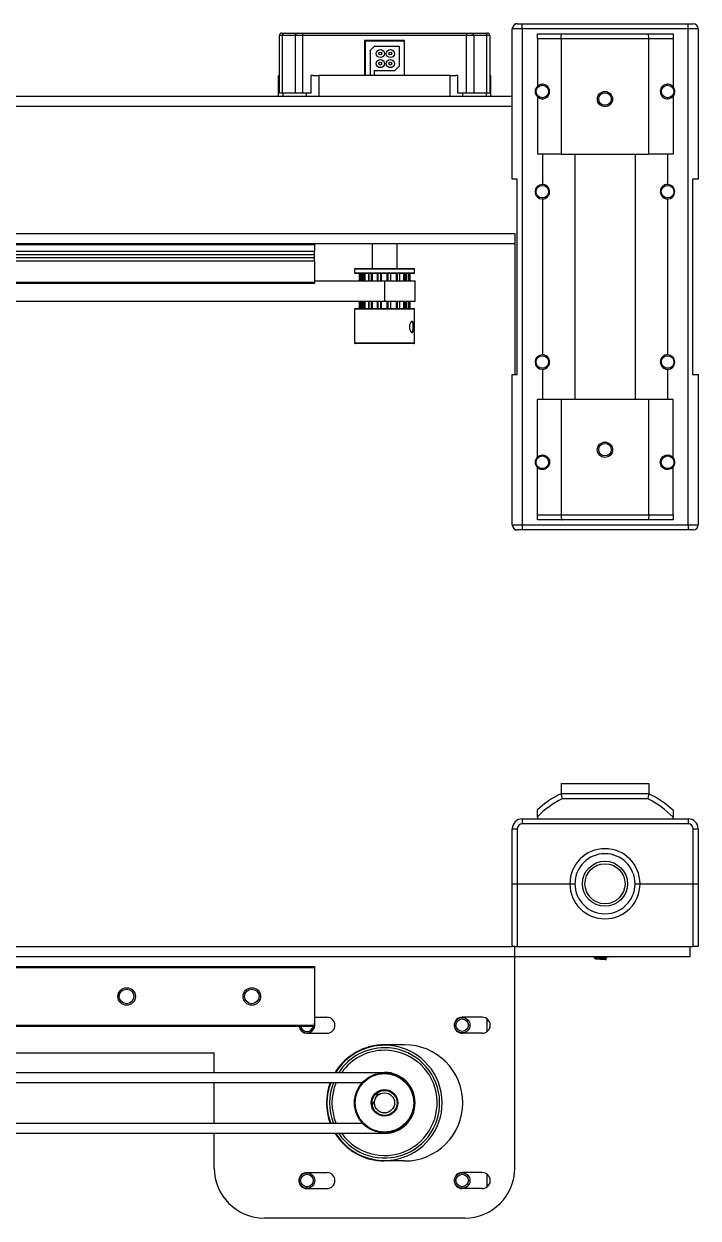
# Model space of a CAD drawing. Header units: millimetres. Extents: x -358 to 836, y 5 to 1249.
# Drawn here: x 390 to 524.6, y 1011.1 to 1249.5 of the extents above; entities that cross this region are included whole.
import ezdxf

# ---------------------------------------------------------------- set-up
doc = ezdxf.new("R2010")
doc.units = ezdxf.units.MM

msp = doc.modelspace()

# ---------------------------------------------------------------- linework, layer by layer
at = {"color": 7, "linetype": 'Continuous', "lineweight": 25}
for p, q in [((487.96, 1249.47), (487.96, 1249.34)), ((488.46, 1249.47), (487.96, 1249.47)), ((488.46, 1249.47), (489.46, 1249.47)), ((489.46, 1248.47), (489.46, 1249.47)), ((489.46, 1249.47), (522.56, 1249.47)), ((522.56, 1248.47), (522.56, 1249.47)), ((522.56, 1249.47), (523.56, 1249.47)), ((440.96, 1235.65), (440.96, 1247.15)), ((441.55, 1247.15), (440.96, 1247.15)), ((441.46, 1247.65), (441.9, 1247.65)), ((444.17, 1247.15), (441.55, 1247.15)), ((441.55, 1247.15), (441.55, 1235.65)), ((441.9, 1247.65), (444.53, 1247.65)), ((445.59, 1247.15), (444.17, 1247.15)), ((444.17, 1235.65), (444.17, 1247.15)), ((444.53, 1247.65), (445.59, 1247.65)), ((445.59, 1247.65), (478.33, 1247.65)), ((445.59, 1247.65), (445.59, 1247.15)), ((478.33, 1247.15), (445.59, 1247.15)), ((445.59, 1247.15), (445.59, 1235.65)), ((478.33, 1247.65), (479.39, 1247.65)), ((478.33, 1247.65), (478.33, 1247.15)), ((479.75, 1247.15), (478.33, 1247.15)), ((478.33, 1235.65), (478.33, 1247.15)), ((479.39, 1247.65), (482.02, 1247.65)), ((479.75, 1247.15), (479.75, 1235.65)), ((482.37, 1247.15), (479.75, 1247.15)), ((482.02, 1247.65), (482.46, 1247.65)), ((482.37, 1235.65), (482.37, 1247.15)), ((482.96, 1247.15), (482.37, 1247.15)), ((482.96, 1247.15), (482.96, 1235.65)), ((489.46, 1248.47), (487.46, 1248.47)), ((487.46, 1218.47), (487.46, 1248.47)), ((522.56, 1248.47), (489.46, 1248.47)), ((489.46, 1248.47), (489.46, 1149.47)), ((492.46, 1247.47), (497.43, 1247.47)), ((497.43, 1247.47), (514.5, 1247.47)), ((514.5, 1247.47), (519.56, 1247.47)), ((524.56, 1248.47), (522.56, 1248.47)), ((522.56, 1149.47), (522.56, 1248.47)), ((524.56, 1248.47), (524.56, 1218.47)), ((457.96, 1246.15), (457.96, 1239.15)), ((465.96, 1246.15), (457.96, 1246.15)), ((458.07, 1246.02), (458.07, 1239.15)), ((465.85, 1246.02), (458.07, 1246.02)), ((459.07, 1244.15), (459.93, 1245.02)), ((459.93, 1245.02), (464.85, 1245.02)), ((464.85, 1245.02), (464.85, 1241.01)), ((465.85, 1246.02), (465.85, 1239.15)), ((465.96, 1239.15), (465.96, 1246.15)), ((497.19, 1246.47), (492.46, 1246.47)), ((492.46, 1246.47), (492.46, 1237.02)), ((497.19, 1246.47), (497.19, 1223.47)), ((514.73, 1246.47), (497.19, 1246.47)), ((514.73, 1223.47), (514.73, 1246.47)), ((519.56, 1246.47), (514.73, 1246.47)), ((519.56, 1246.47), (519.56, 1236.92)), ((459.07, 1244.15), (459.07, 1239.15)), ((459.87, 1240.15), (459.87, 1239.15)), ((459.87, 1240.15), (463.98, 1240.15)), ((464.85, 1241.01), (463.98, 1240.15)), ((440.81, 1235.04), (440.81, 1239.15)), ((440.81, 1239.15), (440.96, 1239.15)), ((447.74, 1239.15), (447.32, 1239.15)), ((447.32, 1235.65), (447.32, 1239.15)), ((447.74, 1239.15), (448.83, 1239.15)), ((458.07, 1239.15), (448.83, 1239.15)), ((459.07, 1239.15), (458.07, 1239.15)), ((459.87, 1239.15), (459.07, 1239.15)), ((465.85, 1239.15), (459.87, 1239.15)), ((475.09, 1239.15), (465.85, 1239.15)), ((475.09, 1239.15), (476.18, 1239.15)), ((476.6, 1239.15), (476.18, 1239.15)), ((476.6, 1235.65), (476.6, 1239.15)), ((482.96, 1239.15), (483.11, 1239.15)), ((483.11, 1239.15), (483.11, 1235.04)), ((318.29, 1235.04), (487.46, 1235.04)), ((441.55, 1235.65), (440.96, 1235.65)), ((444.17, 1235.65), (441.55, 1235.65)), ((445.59, 1235.65), (444.17, 1235.65)), ((447.32, 1235.65), (445.59, 1235.65)), ((478.33, 1235.65), (476.6, 1235.65)), ((479.75, 1235.65), (478.33, 1235.65)), ((482.37, 1235.65), (479.75, 1235.65)), ((482.96, 1235.65), (482.37, 1235.65)), ((492.46, 1234.92), (492.46, 1223.47)), ((519.56, 1235.02), (519.56, 1223.47)), ((497.19, 1223.47), (492.46, 1223.47)), ((493.46, 1223.47), (493.46, 1217.42)), ((497.19, 1223.47), (514.73, 1223.47)), ((499.97, 1223.47), (499.97, 1174.47)), ((511.96, 1223.47), (511.96, 1174.47)), ((519.56, 1223.47), (514.73, 1223.47)), ((518.46, 1223.47), (518.46, 1217.42)), ((488.46, 1218.47), (487.46, 1218.47)), ((488.46, 1179.47), (488.46, 1218.47)), ((524.56, 1218.47), (523.46, 1218.47)), ((523.46, 1218.47), (523.46, 1179.47)), ((493.46, 1214.52), (493.46, 1183.42)), ((518.46, 1214.52), (518.46, 1183.42)), ((318.29, 1207.65), (487.96, 1207.65)), ((487.96, 1207.65), (487.96, 1179.47)), ((318.29, 1205.65), (487.96, 1205.65)), ((447.96, 1205.35), (318.29, 1205.35)), ((318.29, 1204.1), (447.96, 1204.1)), ((447.96, 1205.65), (447.96, 1205.35)), ((447.96, 1205.35), (447.96, 1204.1)), ((447.96, 1203.44), (447.96, 1204.1)), ((459.46, 1205.65), (459.46, 1200.65)), ((464.46, 1200.65), (464.46, 1205.65)), ((318.29, 1203.44), (447.96, 1203.44)), ((318.29, 1202.85), (447.96, 1202.85)), ((318.29, 1202.19), (447.96, 1202.19)), ((447.96, 1202.85), (447.96, 1203.44)), ((447.96, 1202.19), (447.96, 1202.85)), ((447.96, 1202.19), (447.96, 1197.95)), ((455.96, 1200.5), (455.96, 1199.8)), ((456.11, 1200.65), (459.62, 1200.65)), ((459.62, 1199.65), (456.11, 1199.65)), ((456.91, 1199.65), (456.91, 1198.15)), ((457.52, 1199.65), (457.52, 1198.15)), ((458.78, 1199.65), (458.78, 1198.15)), ((459.62, 1200.65), (467.81, 1200.65)), ((467.81, 1199.65), (459.62, 1199.65)), ((460.5, 1199.65), (460.5, 1198.15)), ((462.43, 1199.65), (462.43, 1198.15)), ((463.23, 1198.15), (463.23, 1199.65)), ((464.99, 1198.15), (464.99, 1199.65)), ((466.31, 1198.15), (466.31, 1199.65)), ((466.99, 1198.15), (466.99, 1199.65)), ((467.01, 1198.15), (467.01, 1199.65)), ((467.96, 1199.8), (467.96, 1200.5)), ((318.29, 1197.95), (447.96, 1197.95)), ((447.96, 1197.65), (318.29, 1197.65)), ((447.96, 1198.15), (461.96, 1198.15)), ((447.96, 1197.95), (447.96, 1197.65)), ((461.96, 1198.15), (461.96, 1194.15)), ((461.96, 1198.15), (468.05, 1198.15)), ((468.05, 1194.15), (468.05, 1198.15)), ((318.29, 1194.15), (461.96, 1194.15)), ((455.96, 1192.5), (455.96, 1185.8)), ((456.11, 1192.65), (467.81, 1192.65)), ((456.91, 1194.15), (456.91, 1192.65)), ((457.52, 1194.15), (457.52, 1192.65)), ((458.78, 1194.15), (458.78, 1192.65)), ((460.5, 1194.15), (460.5, 1192.65)), ((461.96, 1194.15), (468.05, 1194.15)), ((462.43, 1194.15), (462.43, 1192.65)), ((463.23, 1192.65), (463.23, 1194.15)), ((464.99, 1192.65), (464.99, 1194.15)), ((466.31, 1192.65), (466.31, 1194.15)), ((466.99, 1192.65), (466.99, 1194.15)), ((467.01, 1192.65), (467.01, 1194.15)), ((467.96, 1185.8), (467.96, 1192.5)), ((467.81, 1185.65), (456.11, 1185.65)), ((493.46, 1180.52), (493.46, 1174.47)), ((518.46, 1180.52), (518.46, 1174.47)), ((487.46, 1149.47), (487.46, 1179.47)), ((487.46, 1179.47), (488.46, 1179.47)), ((523.46, 1179.47), (524.56, 1179.47)), ((524.56, 1179.47), (524.56, 1149.47)), ((492.46, 1163.02), (492.46, 1174.47)), ((497.19, 1174.47), (492.46, 1174.47)), ((497.19, 1174.47), (497.19, 1151.47)), ((514.73, 1174.47), (497.19, 1174.47)), ((514.73, 1151.47), (514.73, 1174.47)), ((519.56, 1174.47), (514.73, 1174.47)), ((519.56, 1162.92), (519.56, 1174.47)), ((492.46, 1151.47), (492.46, 1160.92)), ((519.56, 1151.47), (519.56, 1161.02)), ((492.46, 1151.47), (497.19, 1151.47)), ((497.19, 1151.47), (514.73, 1151.47)), ((514.73, 1151.47), (519.56, 1151.47)), ((487.46, 1149.47), (489.46, 1149.47)), ((489.46, 1149.47), (522.56, 1149.47)), ((489.46, 1149.47), (489.46, 1148.47)), ((497.43, 1150.47), (492.46, 1150.47)), ((514.5, 1150.47), (497.43, 1150.47)), ((519.56, 1150.47), (514.5, 1150.47)), ((522.56, 1149.47), (524.56, 1149.47)), ((522.56, 1149.47), (522.56, 1148.47)), ((487.96, 1148.61), (487.96, 1148.47)), ((487.96, 1148.47), (488.46, 1148.47)), ((489.46, 1148.47), (488.46, 1148.47)), ((522.56, 1148.47), (489.46, 1148.47)), ((523.56, 1148.47), (522.56, 1148.47)), ((497.19, 1097.82), (497.19, 1095.82)), ((497.19, 1097.82), (514.73, 1097.82)), ((514.73, 1097.82), (514.73, 1095.82)), ((497.19, 1095.82), (514.73, 1095.82)), ((514.5, 1094.82), (497.43, 1094.82)), ((489.46, 1090.8), (522.56, 1090.8)), ((489.46, 1090.8), (489.46, 1089.8)), ((522.56, 1089.8), (489.46, 1089.8)), ((492.46, 1091.21), (492.46, 1090.8)), ((519.56, 1090.8), (519.56, 1091.12)), ((522.56, 1090.8), (522.56, 1089.8)), ((487.46, 1088.8), (488.46, 1088.8)), ((487.46, 1077.84), (487.46, 1088.8)), ((488.46, 1088.8), (488.46, 1077.84)), ((523.56, 1088.8), (524.56, 1088.8)), ((523.56, 1077.84), (523.56, 1088.8)), ((524.56, 1088.8), (524.56, 1077.84)), ((487.46, 1077.84), (488.46, 1077.84)), ((487.46, 1065.34), (487.46, 1077.84)), ((488.46, 1077.84), (498.96, 1077.84)), ((488.46, 1077.84), (488.46, 1065.34)), ((498.96, 1077.84), (499.96, 1077.84)), ((511.96, 1077.84), (512.96, 1077.84)), ((512.96, 1077.84), (523.56, 1077.84)), ((523.56, 1077.84), (524.56, 1077.84)), ((523.56, 1065.34), (523.56, 1077.84)), ((524.56, 1077.84), (524.56, 1065.34)), ((331.68, 1065.34), (487.46, 1065.34)), ((331.68, 1063.34), (487.96, 1063.34)), ((487.96, 1065.34), (487.46, 1065.34)), ((487.96, 1065.34), (522.96, 1065.34)), ((487.96, 1063.34), (487.96, 1065.34)), ((487.96, 1063.34), (522.96, 1063.34)), ((487.96, 1021.1), (487.96, 1063.34)), ((488.46, 1065.34), (523.56, 1065.34)), ((503.81, 1063.34), (503.81, 1062.96)), ((505.73, 1063.15), (506.01, 1063.12)), ((507.11, 1063.31), (507.11, 1063.34)), ((522.96, 1063.34), (522.96, 1065.34)), ((524.56, 1065.34), (523.56, 1065.34)), ((331.68, 1061.34), (447.96, 1061.34)), ((447.96, 1061.04), (331.68, 1061.04)), ((447.96, 1061.34), (447.96, 1061.04)), ((447.96, 1061.04), (447.96, 1049.64)), ((506.01, 1063.12), (506.01, 1062.95)), ((331.68, 1049.64), (447.96, 1049.64)), ((447.96, 1049.34), (331.68, 1049.34)), ((447.96, 1051.2), (450.46, 1051.2)), ((447.96, 1049.64), (447.96, 1049.34)), ((481.46, 1051.2), (477.46, 1051.2)), ((482.96, 1050.15), (482.96, 1049.04)), ((446.46, 1048), (450.46, 1048)), ((481.46, 1048), (477.46, 1048)), ((331.68, 1044.1), (427.96, 1044.1)), ((427.96, 1040.19), (427.96, 1044.1)), ((465.96, 1045.7), (461.96, 1045.7)), ((331.68, 1040.19), (461.96, 1040.19)), ((331.68, 1038.19), (457.57, 1038.19)), ((427.96, 1030.01), (427.96, 1038.19)), ((466.91, 1037.48), (466.91, 1037.48)), ((457.57, 1030.01), (331.68, 1030.01)), ((461.96, 1028.01), (331.68, 1028.01)), ((427.96, 1021.1), (427.96, 1028.01)), ((465.96, 1022.5), (461.96, 1022.5)), ((446.46, 1020.2), (450.46, 1020.2)), ((481.46, 1020.2), (477.46, 1020.2)), ((482.96, 1019.15), (482.96, 1018.04)), ((446.46, 1017), (450.46, 1017)), ((481.46, 1017), (477.46, 1017)), ((477.96, 1011.1), (437.96, 1011.1))]:
    msp.add_line(p, q, dxfattribs=at)
at = {"color": 8, "linetype": 'Continuous', "lineweight": 25}
for p, q in [((448.83, 1239.15), (448.83, 1235.04)), ((475.09, 1235.04), (475.09, 1239.15)), ((441.63, 1235.65), (441.63, 1235.04)), ((446.4, 1235.04), (446.4, 1235.65)), ((477.52, 1235.65), (477.52, 1235.04)), ((482.29, 1235.04), (482.29, 1235.65)), ((318.29, 1233.04), (487.46, 1233.04)), ((459.56, 1200.5), (455.96, 1200.5)), ((455.96, 1199.8), (459.56, 1199.8)), ((456.91, 1199.65), (456.91, 1198.15)), ((457, 1199.65), (457, 1198.15)), ((457.2, 1199.65), (457.2, 1198.15)), ((457.54, 1199.65), (457.54, 1198.15)), ((457.82, 1199.65), (457.82, 1198.15)), ((458.05, 1199.65), (458.05, 1198.15)), ((458.84, 1199.65), (458.84, 1198.15)), ((459.27, 1199.65), (459.27, 1198.15)), ((459.49, 1199.65), (459.49, 1198.15)), ((467.96, 1200.5), (459.56, 1200.5)), ((459.56, 1199.8), (467.96, 1199.8)), ((460.61, 1199.65), (460.61, 1198.15)), ((461.13, 1199.65), (461.13, 1198.15)), ((461.31, 1199.65), (461.31, 1198.15)), ((462.59, 1199.65), (462.59, 1198.15)), ((463.12, 1199.65), (463.12, 1198.15)), ((464.27, 1199.65), (464.27, 1198.15)), ((464.48, 1199.65), (464.48, 1198.15)), ((464.93, 1199.65), (464.93, 1198.15)), ((465.76, 1199.65), (465.76, 1198.15)), ((465.98, 1199.65), (465.98, 1198.15)), ((466.28, 1199.65), (466.28, 1198.15)), ((466.67, 1199.65), (466.67, 1198.15)), ((466.87, 1199.65), (466.87, 1198.15)), ((466.98, 1199.65), (466.98, 1198.15)), ((467.96, 1192.5), (455.96, 1192.5)), ((456.91, 1194.15), (456.91, 1192.65)), ((457, 1194.15), (457, 1192.65)), ((457.2, 1194.15), (457.2, 1192.65)), ((457.54, 1194.15), (457.54, 1192.65)), ((457.82, 1194.15), (457.82, 1192.65)), ((458.05, 1194.15), (458.05, 1192.65)), ((458.84, 1194.15), (458.84, 1192.65)), ((459.27, 1194.15), (459.27, 1192.65)), ((459.49, 1194.15), (459.49, 1192.65)), ((460.61, 1194.15), (460.61, 1192.65)), ((461.13, 1194.15), (461.13, 1192.65)), ((461.31, 1194.15), (461.31, 1192.65)), ((462.59, 1194.15), (462.59, 1192.65)), ((463.12, 1194.15), (463.12, 1192.65)), ((464.27, 1194.15), (464.27, 1192.65)), ((464.48, 1194.15), (464.48, 1192.65)), ((464.93, 1194.15), (464.93, 1192.65)), ((465.76, 1194.15), (465.76, 1192.65)), ((465.98, 1194.15), (465.98, 1192.65)), ((466.28, 1194.15), (466.28, 1192.65)), ((466.67, 1194.15), (466.67, 1192.65)), ((466.87, 1194.15), (466.87, 1192.65)), ((466.98, 1194.15), (466.98, 1192.65)), ((455.96, 1185.8), (467.96, 1185.8)), ((482.46, 1048.35), (482.46, 1050.47)), ((482.46, 1050.47), (482.8, 1050.47)), ((461.96, 1040.19), (461.96, 1040.1)), ((461.96, 1028.01), (461.96, 1028.1)), ((482.46, 1017.73), (482.46, 1019.85)), ((482.46, 1017.73), (482.8, 1017.73))]:
    msp.add_line(p, q, dxfattribs=at)
at = {"color": 7, "linetype": 'Continuous', "lineweight": 25, "flags": 128}
for points in [[(506.18, 1062.73), (506.18, 1062.88), (506.18, 1063.04), (506.18, 1063.19), (506.18, 1063.34)], [(506.01, 1062.95), (506.06, 1062.89), (506.1, 1062.83), (506.18, 1062.73)]]:
    msp.add_lwpolyline(points, dxfattribs=at)
at = {"color": 7, "linetype": 'Continuous', "lineweight": 25}
for centre, radius in [((461.11, 1243.54), 0.807), ((463.11, 1243.54), 0.807), ((461.11, 1241.54), 0.807), ((461.11, 1243.54), 0.279), ((463.11, 1241.54), 0.807), ((463.11, 1243.54), 0.279), ((461.11, 1241.54), 0.279), ((463.11, 1241.54), 0.279), ((493.46, 1235.97), 1.25), ((518.46, 1235.97), 1.25), ((505.96, 1234.47), 1.52), ((505.96, 1234.47), 1.25), ((493.46, 1215.97), 1.25), ((518.46, 1215.97), 1.25), ((493.46, 1181.97), 1.25), ((518.46, 1181.97), 1.25), ((505.96, 1164.47), 1.53), ((505.96, 1164.47), 1.25), ((493.46, 1161.97), 1.25), ((518.46, 1161.97), 1.25), ((505.96, 1077.84), 4.5), ((505.96, 1077.84), 4), ((410.46, 1055.34), 1.75), ((410.46, 1055.34), 1.45), ((435.46, 1055.34), 1.75), ((435.46, 1055.34), 1.45), ((477.46, 1049.6), 1.55), ((477.46, 1049.6), 1.25), ((461.96, 1034.1), 6), ((461.96, 1034.1), 5.85), ((461.96, 1034.1), 2.65), ((461.96, 1034.1), 2.5), ((461.96, 1034.1), 2), ((446.46, 1018.6), 1.55), ((446.46, 1018.6), 1.25), ((477.46, 1018.6), 1.55), ((477.46, 1018.6), 1.25)]:
    msp.add_circle(centre, radius, dxfattribs=at)
for centre, radius, start, end in [((488.46, 1248.47), 1, 90, 180), ((523.56, 1248.47), 1, 0, 90), ((441.46, 1247.15), 0.5, 90, 180), ((441.99, 1247.21), 0.446, 101.4215, 188.0507), ((444.62, 1247.21), 0.446, 101.421, 188.049), ((479.3, 1247.21), 0.446, 351.9501, 78.5776), ((481.93, 1247.21), 0.446, 351.9498, 78.5803), ((482.46, 1247.15), 0.5, 0, 90), ((493.46, 1235.97), 1.45, 133.6028, 226.3972), ((518.46, 1235.97), 1.45, 319.0983, 40.9017), ((493.46, 1215.97), 1.45, 90, 270), ((518.46, 1215.97), 1.45, 270, 90), ((456.11, 1200.5), 0.15, 90, 180), ((456.11, 1199.8), 0.15, 180, 270), ((467.81, 1200.5), 0.15, 0, 90), ((467.81, 1199.8), 0.15, 270, 0), ((456.11, 1192.5), 0.15, 90, 180), ((467.81, 1192.5), 0.15, 0, 90), ((456.11, 1185.8), 0.15, 180, 270), ((467.81, 1185.8), 0.15, 270, 0), ((493.46, 1181.97), 1.45, 90, 270), ((518.46, 1181.97), 1.45, 270, 90), ((493.46, 1161.97), 1.45, 133.6028, 226.3972), ((518.46, 1161.97), 1.45, 319.0983, 40.9017), ((488.46, 1149.47), 1, 180, 270), ((523.56, 1149.47), 1, 270, 0), ((505.96, 1077.84), 20, 116.0059, 132.4542), ((505.96, 1077.84), 19, 116.6938, 135.2778), ((505.96, 1077.84), 19, 44.3095, 63.3062), ((505.96, 1077.84), 20, 47.1721, 63.9941), ((489.46, 1088.8), 2, 90, 180), ((489.46, 1088.8), 1, 90, 180), ((522.56, 1088.8), 2, 0, 90), ((522.56, 1088.8), 1, 0, 90), ((505.96, 1077.84), 7, 0, 180), ((505.96, 1077.84), 6, 0, 180), ((505.96, 1077.84), 7, 180, 0), ((505.96, 1077.84), 6, 180, 0), ((446.46, 1049.6), 1.6, 189.1017, 270), ((446.46, 1049.6), 1.55, 189.3979, 14.5926), ((446.46, 1049.6), 1.25, 191.682, 348.318), ((450.46, 1049.6), 1.6, 270, 90), ((477.46, 1049.6), 1.6, 90, 270), ((481.46, 1049.6), 1.6, 270, 90), ((461.96, 1034.1), 11.6, 90, 148.3201), ((461.96, 1034.1), 11.5, 90, 148.0122), ((461.96, 1034.1), 11.5, 211.9878, 90), ((461.96, 1034.1), 11, 213.6294, 90), ((461.96, 1034.1), 11, 90, 146.3706), ((465.96, 1034.1), 11.6, 270, 90), ((461.96, 1034.1), 6.09, 270, 90), ((461.96, 1034.1), 11.6, 159.3439, 200.6561), ((461.96, 1034.1), 11.5, 159.1559, 200.8441), ((461.96, 1034.1), 11, 158.161, 201.839), ((461.96, 1034.1), 11.6, 211.6799, 270), ((437.96, 1021.1), 10, 180, 270), ((477.96, 1021.1), 10, 270, 0), ((446.46, 1018.6), 1.6, 90, 270), ((450.46, 1018.6), 1.6, 270, 90), ((477.46, 1018.6), 1.6, 90, 270), ((481.46, 1018.6), 1.6, 270, 90)]:
    msp.add_arc(centre, radius, start, end, dxfattribs=at)
at = {"color": 8, "linetype": 'Continuous', "lineweight": 25}
for centre, radius, start, end in [((480.96, 1050.47), 1.5, 0, 16.4213), ((461.96, 1034.1), 10.5, 90, 144.5361), ((461.96, 1034.1), 10.5, 215.4639, 90), ((461.96, 1034.1), 10.5, 157.0633, 202.9367), ((480.96, 1017.73), 1.5, 343.5787, 0)]:
    msp.add_arc(centre, radius, start, end, dxfattribs=at)
at = {"color": 7, "linetype": 'Continuous', "lineweight": 25}
for points, knots in [([(492.46, 1246.47), (492.46, 1246.56), (492.46, 1246.74), (492.46, 1247.01), (492.46, 1247.26), (492.46, 1247.44), (492.46, 1247.46), (492.46, 1247.47)], [0, 0, 0, 0, 0.1445907, 0.2886106, 0.4843912, 0.749566, 1, 1, 1, 1]), ([(497.19, 1246.47), (497.19, 1246.58), (497.2, 1246.8), (497.24, 1247.1), (497.29, 1247.32), (497.36, 1247.45), (497.41, 1247.47), (497.42, 1247.47), (497.43, 1247.47)], [0, 0, 0, 0, 0.207725, 0.415368, 0.625325, 0.840417, 0.99405, 1, 1, 1, 1]), ([(514.73, 1246.47), (514.73, 1246.58), (514.72, 1246.8), (514.68, 1247.1), (514.63, 1247.32), (514.56, 1247.45), (514.52, 1247.47), (514.5, 1247.47), (514.5, 1247.47)], [0, 0, 0, 0, 0.207725, 0.415369, 0.625324, 0.840416, 0.99405, 1, 1, 1, 1]), ([(519.56, 1247.47), (519.56, 1247.45), (519.56, 1247.42), (519.56, 1247.19), (519.56, 1246.94), (519.56, 1246.69), (519.56, 1246.54), (519.56, 1246.47)], [0, 0, 0, 0, 0.343009, 0.575107, 0.753276, 0.898032, 1, 1, 1, 1]), ([(492.46, 1234.92), (492.62, 1234.8), (492.94, 1234.57), (493.54, 1234.48), (494.09, 1234.62), (494.53, 1234.95), (494.8, 1235.35), (494.92, 1235.8), (494.91, 1236.24), (494.77, 1236.64), (494.53, 1236.98), (494.18, 1237.25), (493.73, 1237.43), (493.19, 1237.43), (492.75, 1237.27), (492.52, 1237.08), (492.46, 1237.02)], [0, 0, 0, 0, 0.093413, 0.18532, 0.287482, 0.359286, 0.419779, 0.480552, 0.534459, 0.586127, 0.640714, 0.702454, 0.775248, 0.862008, 0.961451, 1, 1, 1, 1]), ([(519.56, 1236.92), (519.4, 1237.06), (519.11, 1237.32), (518.54, 1237.45), (517.98, 1237.38), (517.51, 1237.1), (517.19, 1236.72), (517.01, 1236.27), (517, 1235.81), (517.11, 1235.4), (517.32, 1235.04), (517.64, 1234.75), (518.07, 1234.55), (518.58, 1234.49), (519.12, 1234.63), (519.42, 1234.9), (519.56, 1235.02)], [0, 0, 0, 0, 0.089902, 0.173233, 0.270936, 0.344638, 0.405702, 0.467096, 0.520434, 0.570072, 0.621368, 0.678541, 0.745414, 0.825187, 0.918142, 1, 1, 1, 1]), ([(493.46, 1214.52), (493.64, 1214.54), (493.97, 1214.57), (494.41, 1214.84), (494.72, 1215.21), (494.89, 1215.61), (494.93, 1216.03), (494.85, 1216.43), (494.68, 1216.79), (494.39, 1217.12), (493.96, 1217.37), (493.63, 1217.4), (493.46, 1217.42)], [0, 0, 0, 0, 0.137754, 0.258139, 0.353313, 0.433228, 0.51344, 0.586698, 0.661024, 0.744413, 0.869198, 1, 1, 1, 1]), ([(518.46, 1217.42), (518.28, 1217.4), (517.95, 1217.37), (517.51, 1217.1), (517.2, 1216.74), (517.03, 1216.33), (516.99, 1215.91), (517.07, 1215.51), (517.24, 1215.16), (517.53, 1214.82), (517.96, 1214.57), (518.29, 1214.54), (518.46, 1214.52)], [0, 0, 0, 0, 0.137754, 0.258141, 0.353313, 0.433228, 0.51344, 0.586697, 0.661024, 0.744413, 0.869198, 1, 1, 1, 1]), ([(467.46, 1190.08), (467.47, 1190.08), (467.53, 1190.08), (467.63, 1190), (467.73, 1189.8), (467.79, 1189.5), (467.81, 1189.14), (467.81, 1188.76), (467.78, 1188.42), (467.71, 1188.13), (467.62, 1187.95), (467.5, 1187.87), (467.36, 1187.89), (467.2, 1188.03), (467.05, 1188.27), (466.94, 1188.6), (466.9, 1188.97), (466.94, 1189.34), (467.03, 1189.67), (467.18, 1189.92), (467.33, 1190.06), (467.42, 1190.08), (467.46, 1190.08)], [0, 0, 0, 0, 0.0150007, 0.0681126, 0.1212691, 0.1749406, 0.2284918, 0.2811772, 0.3335145, 0.3866781, 0.4408552, 0.4813031, 0.5346026, 0.5877673, 0.6411185, 0.6948638, 0.7481285, 0.800553, 0.8530827, 0.9066846, 0.9609955, 1, 1, 1, 1]), ([(467.36, 1188), (467.38, 1187.99), (467.43, 1187.98), (467.51, 1188.05), (467.59, 1188.21), (467.65, 1188.47), (467.67, 1188.78), (467.67, 1189.12), (467.65, 1189.45), (467.6, 1189.72), (467.52, 1189.91), (467.43, 1189.98), (467.38, 1189.98), (467.37, 1189.98)], [0, 0, 0, 0, 0.0370672, 0.1173467, 0.2252959, 0.3318185, 0.4371464, 0.5433655, 0.6511922, 0.7588182, 0.8648255, 0.9702573, 1, 1, 1, 1]), ([(493.46, 1180.52), (493.64, 1180.54), (493.97, 1180.57), (494.41, 1180.84), (494.72, 1181.21), (494.89, 1181.61), (494.93, 1182.03), (494.85, 1182.43), (494.68, 1182.79), (494.39, 1183.12), (493.96, 1183.37), (493.63, 1183.4), (493.46, 1183.42)], [0, 0, 0, 0, 0.137754, 0.258139, 0.353312, 0.433228, 0.51344, 0.586697, 0.661024, 0.744413, 0.869198, 1, 1, 1, 1]), ([(518.46, 1183.42), (518.28, 1183.4), (517.95, 1183.37), (517.51, 1183.1), (517.2, 1182.74), (517.03, 1182.33), (516.99, 1181.91), (517.07, 1181.51), (517.24, 1181.16), (517.53, 1180.82), (517.96, 1180.57), (518.29, 1180.54), (518.46, 1180.52)], [0, 0, 0, 0, 0.137754, 0.258141, 0.353313, 0.433228, 0.51344, 0.586697, 0.661024, 0.744413, 0.869198, 1, 1, 1, 1]), ([(492.46, 1163.02), (492.62, 1163.14), (492.94, 1163.38), (493.54, 1163.46), (494.09, 1163.32), (494.53, 1162.99), (494.8, 1162.59), (494.92, 1162.14), (494.91, 1161.7), (494.77, 1161.3), (494.53, 1160.96), (494.18, 1160.69), (493.73, 1160.52), (493.19, 1160.51), (492.75, 1160.67), (492.52, 1160.87), (492.46, 1160.92)], [0, 0, 0, 0, 0.093413, 0.18532, 0.287482, 0.359286, 0.419779, 0.480553, 0.534459, 0.586127, 0.640714, 0.702454, 0.775248, 0.862008, 0.961451, 1, 1, 1, 1]), ([(519.56, 1161.02), (519.4, 1160.88), (519.11, 1160.62), (518.54, 1160.49), (517.98, 1160.56), (517.51, 1160.84), (517.19, 1161.23), (517.01, 1161.68), (517, 1162.13), (517.11, 1162.54), (517.32, 1162.9), (517.64, 1163.19), (518.07, 1163.4), (518.58, 1163.45), (519.12, 1163.32), (519.42, 1163.05), (519.56, 1162.92)], [0, 0, 0, 0, 0.089902, 0.173233, 0.270936, 0.344638, 0.405702, 0.467096, 0.520434, 0.570072, 0.621368, 0.67854, 0.745414, 0.825187, 0.918142, 1, 1, 1, 1]), ([(492.46, 1150.47), (492.46, 1150.49), (492.46, 1150.52), (492.46, 1150.75), (492.46, 1151), (492.46, 1151.25), (492.46, 1151.41), (492.46, 1151.47)], [0, 0, 0, 0, 0.339623, 0.572496, 0.751546, 0.897523, 1, 1, 1, 1]), ([(497.19, 1151.47), (497.19, 1151.36), (497.2, 1151.14), (497.24, 1150.85), (497.29, 1150.62), (497.36, 1150.5), (497.41, 1150.47), (497.42, 1150.47), (497.43, 1150.47)], [0, 0, 0, 0, 0.207725, 0.415366, 0.625324, 0.840417, 0.99405, 1, 1, 1, 1]), ([(514.73, 1151.47), (514.73, 1151.36), (514.72, 1151.14), (514.68, 1150.85), (514.63, 1150.62), (514.56, 1150.5), (514.52, 1150.47), (514.5, 1150.47), (514.5, 1150.47)], [0, 0, 0, 0, 0.207725, 0.415367, 0.625323, 0.840416, 0.99405, 1, 1, 1, 1]), ([(519.56, 1151.47), (519.56, 1151.38), (519.56, 1151.2), (519.56, 1150.93), (519.56, 1150.68), (519.56, 1150.5), (519.56, 1150.48), (519.56, 1150.47)], [0, 0, 0, 0, 0.143452, 0.286328, 0.481365, 0.747049, 1, 1, 1, 1]), ([(497.19, 1095.82), (497.19, 1095.81), (497.2, 1095.79), (497.24, 1095.62), (497.29, 1095.38), (497.36, 1095.1), (497.41, 1094.9), (497.42, 1094.82), (497.43, 1094.82)], [0, 0, 0, 0, 0.207725, 0.415366, 0.625324, 0.840417, 0.99405, 1, 1, 1, 1]), ([(514.73, 1095.82), (514.73, 1095.81), (514.72, 1095.79), (514.68, 1095.62), (514.63, 1095.38), (514.56, 1095.1), (514.52, 1094.9), (514.5, 1094.82), (514.5, 1094.82)], [0, 0, 0, 0, 0.207725, 0.415367, 0.625323, 0.840416, 0.99405, 1, 1, 1, 1]), ([(492.46, 1091.21), (492.46, 1091.43), (492.46, 1091.79), (492.46, 1092.22), (492.46, 1092.46), (492.46, 1092.58), (492.46, 1092.6), (492.46, 1092.6)], [0, 0, 0, 0, 0.339623, 0.572496, 0.751546, 0.897523, 1, 1, 1, 1]), ([(519.56, 1092.51), (519.56, 1092.5), (519.56, 1092.48), (519.56, 1092.32), (519.56, 1092.03), (519.56, 1091.6), (519.56, 1091.28), (519.56, 1091.12)], [0, 0, 0, 0, 0.143452, 0.286328, 0.481365, 0.747049, 1, 1, 1, 1]), ([(507.07, 1063.31), (507.08, 1063.3), (507.13, 1063.28), (506.86, 1063.24), (506.3, 1063.19), (505.56, 1063.14), (504.8, 1063.09), (504.18, 1063.04), (503.83, 1062.99), (503.85, 1062.97), (503.85, 1062.96)], [0, 0, 0, 0, 0.047781, 0.194318, 0.33829, 0.482665, 0.628974, 0.771193, 0.918527, 1, 1, 1, 1]), ([(503.84, 1062.94), (503.89, 1062.92), (503.99, 1062.9), (504.23, 1062.87), (504.32, 1062.87), (504.51, 1062.85), (504.61, 1062.84), (504.93, 1062.82), (505.19, 1062.8), (505.7, 1062.76), (505.96, 1062.75), (506.18, 1062.73)], [0, 0, 0, 0, 0.25, 0.25, 0.375, 0.375, 0.5, 0.5, 0.75, 0.75, 1, 1, 1, 1]), ([(504.67, 1063.07), (504.68, 1063.07), (504.8, 1063.06), (505.21, 1063.03), (505.68, 1062.98), (505.94, 1062.96), (506.01, 1062.95)], [0, 0, 0, 0, 0.01508, 0.413959, 0.8276, 1, 1, 1, 1]), ([(467.04, 1037.3), (467.03, 1037.3), (466.98, 1037.39), (466.93, 1037.46), (466.92, 1037.48), (466.91, 1037.48)], [0, 0, 0, 0, 0.024531, 0.622998, 1, 1, 1, 1]), ([(459.52, 1033.56), (459.64, 1033.83), (459.84, 1034.25), (460.06, 1034.74), (460.14, 1034.92)], [0, 0, 0, 0, 0.626082, 1, 1, 1, 1]), ([(460.14, 1034.92), (460.24, 1035.14), (460.46, 1035.63), (460.65, 1036.06), (460.76, 1036.29)], [0, 0, 0, 0, 0.455674, 1, 1, 1, 1]), ([(467.81, 1035.43), (467.81, 1035.44), (467.8, 1035.46), (467.78, 1035.57), (467.75, 1035.69), (467.74, 1035.71)], [0, 0, 0, 0, 0.374149, 0.881737, 1, 1, 1, 1])]:
    msp.add_open_spline(points, degree=3, knots=knots, dxfattribs=at)

doc.saveas('drawing.dxf')
